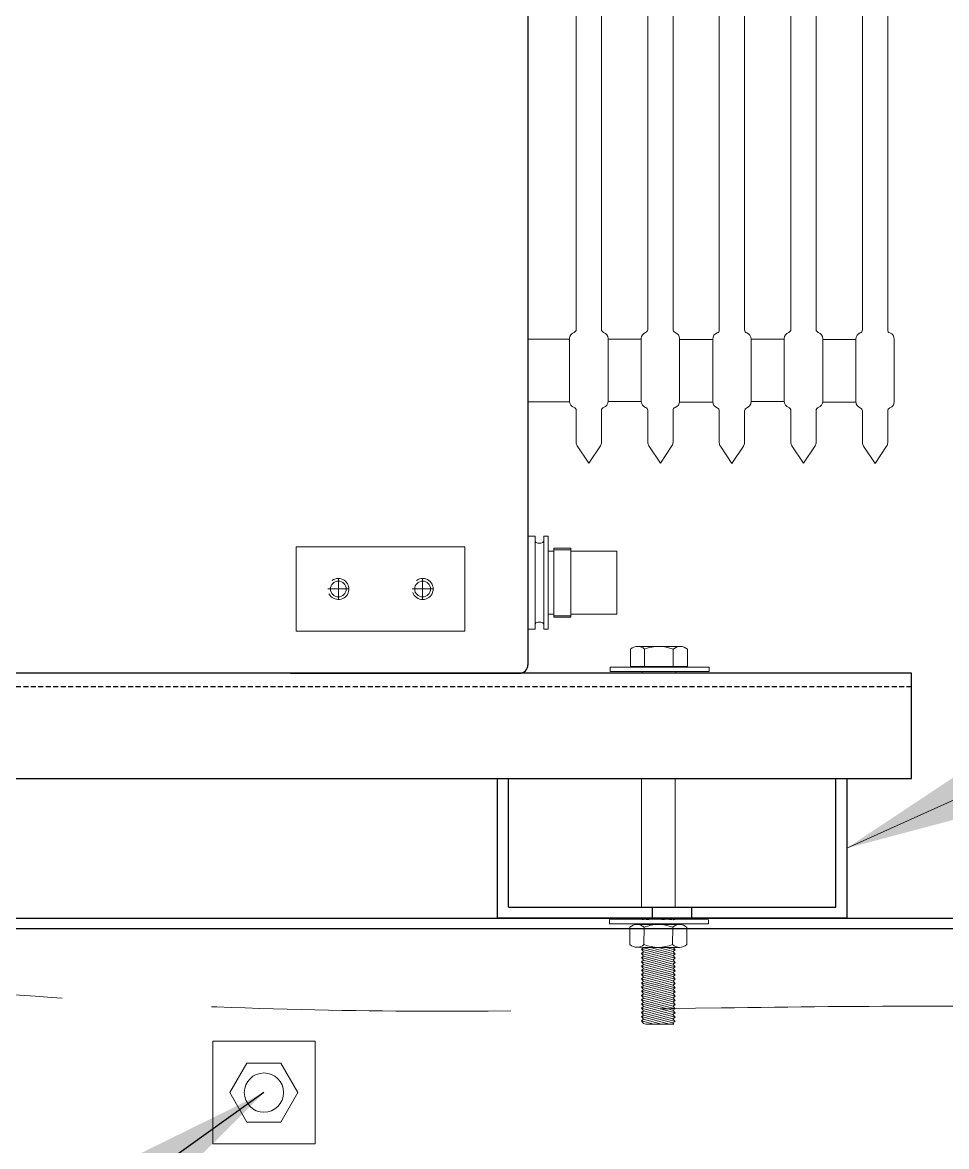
# Model space of a CAD drawing. Header units: millimetres. Extents: x -23083795 to 376618, y 113268 to 3804440.
# Drawn here: x 219582 to 220006, y 122295 to 122810 of the extents above; entities that cross this region are included whole.
import ezdxf

# ---------------------------------------------------------------- set-up
doc = ezdxf.new("R2010")
doc.units = ezdxf.units.MM
doc.header["$LTSCALE"] = 6
for name, pattern in [('CENTER', [50.8, 31.75, -6.35, 6.35, -6.35]), ('DASHED', [19.05, 12.7, -6.35]), ('DASHED2', [9.525, 6.35, -3.175]), ('HIDDEN', [9.525, 6.35, -3.175])]:
    doc.linetypes.add(name, pattern=pattern)
for name, color, linetype, lineweight in [('Duong day', 5, 'Continuous', 30), ('FRAME035', 2, 'Continuous', 13), ('Net manh', 4, 'Continuous', 13), ('Text', 7, 'Continuous', 13)]:
    doc.layers.add(name, color=color, linetype=linetype, lineweight=lineweight)
doc.layers.add('LOP1', color=7, linetype='Continuous')
doc.styles.add('VNI-HELVE', font='VHELVEN_0.TTF', dxfattribs={"width": 0.9})
doc.dimstyles.new('D50', dxfattribs={"dimtxt": 60, "dimasz": 75, "dimexe": 30, "dimexo": 50, "dimgap": 25, "dimtad": 1, "dimdec": 0, "dimdsep": 46, "dimtxsty": 'VNI-HELVE', "dimcen": 0, "dimclrd": 256, "dimclre": 256, "dimclrt": 7, "dimadec": 0, "dimazin": 0, "dimtfac": 1, "dimtdec": 0, "dimtmove": 1, "dimatfit": 3, "dimfxl": 1, "dimtolj": 1, "dimtzin": 0, "dimlwd": -1, "dimlwe": -1, "dimarcsym": 0})

msp = doc.modelspace()

# ---------------------------------------------------------------- linework, layer by layer
at = {"color": 7}
for p, q in [((219813.81007, 123362.72836, -1.36858), (219813.81007, 122516.00918, -1.36858)), ((219989.58482, 122512.15002, -1.36858), (219572.61266, 122512.15002, -1.36858)), ((219704.99308, 122512.15002, -1.36858), (219809.95091, 122512.15002, -1.36858)), ((219155.64051, 122463.91054, -1.36858), (219989.58482, 122463.91054, -1.36858))]:
    msp.add_line(p, q, dxfattribs=at)
at = {"color": 150, "lineweight": 9}
for p, q in [((219813.81007, 122553.63597, -1.36858), (219813.81007, 122575.01483, -1.36858)), ((219813.81007, 122575.01483, -1.36858), (219817.09912, 122575.01483, -1.36858)), ((219817.09912, 122575.01483, -1.36858), (219817.09912, 122553.63597, -1.36858)), ((219821.04599, 122553.63597, -1.36858), (219821.04599, 122575.01483, -1.36858)), ((219821.04599, 122575.01483, -1.36858), (219823.01942, 122575.01483, -1.36858)), ((219823.01942, 122575.01483, -1.36858), (219823.01942, 122553.63597, -1.36858)), ((219707.68321, 122531.44581, -1.36858), (219707.68321, 122570.03739, -1.36858)), ((219707.68321, 122570.03739, -1.36858), (219784.86638, 122570.03739, -1.36858)), ((219784.86638, 122570.03739, -1.36858), (219784.86638, 122531.44581, -1.36858)), ((219818.41474, 122571.72578, -1.36858), (219819.73037, 122571.72578, -1.36858)), ((219825.65067, 122568.10782, -1.36858), (219823.01942, 122568.10782, -1.36858)), ((219825.65067, 122553.63597, -1.36858), (219825.65067, 122569.42344, -1.36858)), ((219825.65067, 122569.42344, -1.36858), (219833.5444, 122569.42344, -1.36858)), ((219833.5444, 122568.76563, -1.36858), (219825.65067, 122568.76563, -1.36858)), ((219833.5444, 122569.42344, -1.36858), (219833.5444, 122553.63597, -1.36858)), ((219833.5444, 122568.10782, -1.36858), (219854.59435, 122568.10782, -1.36858)), ((219854.59435, 122568.10782, -1.36858), (219854.59435, 122553.63597, -1.36858)), ((219726.979, 122555.56555, -1.36858), (219726.979, 122545.91765, -1.36858)), ((219765.57059, 122555.56555, -1.36858), (219765.57059, 122545.91765, -1.36858)), ((219813.81007, 122553.63597, -1.36858), (219813.81007, 122532.25711, -1.36858)), ((219817.09912, 122532.25711, -1.36858), (219817.09912, 122553.63597, -1.36858)), ((219821.04599, 122553.63597, -1.36858), (219821.04599, 122532.25711, -1.36858)), ((219823.01942, 122532.25711, -1.36858), (219823.01942, 122553.63597, -1.36858)), ((219825.65067, 122553.63597, -1.36858), (219825.65067, 122537.84851, -1.36858)), ((219833.5444, 122537.84851, -1.36858), (219833.5444, 122553.63597, -1.36858)), ((219854.59435, 122539.16413, -1.36858), (219854.59435, 122553.63597, -1.36858)), ((219731.80295, 122550.7416, -1.36858), (219722.15505, 122550.7416, -1.36858)), ((219770.39453, 122550.7416, -1.36858), (219760.74664, 122550.7416, -1.36858)), ((219825.65067, 122539.16413, -1.36858), (219823.01942, 122539.16413, -1.36858)), ((219833.5444, 122538.50632, -1.36858), (219825.65067, 122538.50632, -1.36858)), ((219825.65067, 122537.84851, -1.36858), (219833.5444, 122537.84851, -1.36858)), ((219833.5444, 122539.16413, -1.36858), (219854.59435, 122539.16413, -1.36858)), ((219784.86638, 122531.44581, -1.36858), (219707.68321, 122531.44581, -1.36858)), ((219813.81007, 122532.25711, -1.36858), (219817.09912, 122532.25711, -1.36858)), ((219818.41474, 122535.54617, -1.36858), (219819.73037, 122535.54617, -1.36858)), ((219821.04599, 122532.25711, -1.36858), (219823.01942, 122532.25711, -1.36858))]:
    msp.add_line(p, q, dxfattribs=at)
at = {"color": 160, "lineweight": 9}
for p, q in [((219860.7985, 122515.25018, -1.36858), (219860.80661, 122523.12749, -1.36858)), ((219886.8478, 122515.22335, -1.36858), (219886.85591, 122523.10066, -1.36858)), ((219851.44556, 122512.95284, -1.36858), (219851.44755, 122514.88241, -1.36858)), ((219896.79065, 122512.90613, -1.36858), (219851.44556, 122512.95284, -1.36858)), ((219896.79264, 122514.83571, -1.36858), (219851.44755, 122514.88241, -1.36858)), ((219886.8478, 122515.22335, -1.36858), (219860.7985, 122515.25018, -1.36858)), ((219866.102, 122512.49564, -1.36858), (219866.1016, 122512.15002, -1.36858)), ((219866.10246, 122512.93774, -1.36858), (219866.102, 122512.49564, -1.36858)), ((219866.10484, 122515.24472, -1.36858), (219866.10445, 122514.86732, -1.36858)), ((219881.53863, 122512.47974, -1.36858), (219881.53824, 122512.15002, -1.36858)), ((219881.53908, 122512.92184, -1.36858), (219881.53863, 122512.47974, -1.36858)), ((219881.54146, 122515.22882, -1.36858), (219881.54107, 122514.85142, -1.36858)), ((219896.79065, 122512.90613, -1.36858), (219896.79264, 122514.83571, -1.36858)), ((219865.86224, 122463.91054, -1.36858), (219865.86224, 122404.91054, -1.36858)), ((219881.29886, 122463.91054, -1.36858), (219881.29886, 122404.91054, -1.36858)), ((219851.18008, 122397.27511, -1.36858), (219851.18206, 122399.20469, -1.36858)), ((219896.52516, 122397.2284, -1.36858), (219851.18008, 122397.27511, -1.36858)), ((219896.52715, 122399.15798, -1.36858), (219851.18206, 122399.20469, -1.36858)), ((219865.83691, 122397.20356, -1.36858), (219865.91408, 122397.25993, -1.36858)), ((219865.83691, 122397.20356, -1.36858), (219866.0055, 122396.98935, -1.36858)), ((219865.83691, 122397.20356, -1.36858), (219866.63549, 122396.9887, -1.36858)), ((219869.22695, 122397.25652, -1.36858), (219870.23613, 122396.98499, -1.36858)), ((219869.22695, 122397.25652, -1.36858), (219870.23613, 122396.98499, -1.36858)), ((219872.82759, 122397.25281, -1.36858), (219873.84604, 122396.97879, -1.36858)), ((219876.42823, 122397.2491, -1.36858), (219877.43742, 122396.97758, -1.36858)), ((219876.42823, 122397.2491, -1.36858), (219877.43742, 122396.97758, -1.36858)), ((219880.02887, 122397.24539, -1.36858), (219881.03806, 122396.97387, -1.36858)), ((219881.01056, 122397.24438, -1.36858), (219881.2236, 122396.97368, -1.36858)), ((219896.52516, 122397.2284, -1.36858), (219896.52715, 122399.15798, -1.36858)), ((219860.52089, 122387.8048, -1.36858), (219860.529, 122395.68211, -1.36858)), ((219886.57019, 122387.77796, -1.36858), (219886.57831, 122395.65527, -1.36858)), ((219865.82101, 122381.76694, -1.36858), (219866.78653, 122382.47222, -1.36858)), ((219865.82101, 122381.76694, -1.36858), (219866.78454, 122380.54264, -1.36858)), ((219865.82101, 122381.76694, -1.36858), (219881.25338, 122377.61481, -1.36858)), ((219865.823, 122383.69652, -1.36858), (219866.78852, 122384.4018, -1.36858)), ((219865.823, 122383.69652, -1.36858), (219866.78653, 122382.47222, -1.36858)), ((219865.823, 122383.69652, -1.36858), (219881.25537, 122379.54438, -1.36858)), ((219865.82499, 122385.62609, -1.36858), (219866.7905, 122386.33137, -1.36858)), ((219865.82499, 122385.62609, -1.36858), (219881.25735, 122381.47396, -1.36858)), ((219865.82499, 122385.62609, -1.36858), (219866.78852, 122384.4018, -1.36858)), ((219866.66915, 122386.48558, -1.36858), (219866.7905, 122386.33137, -1.36858)), ((219866.78653, 122382.47222, -1.36858), (219880.28985, 122378.8391, -1.36858)), ((219866.78653, 122382.47222, -1.36858), (219880.28985, 122378.8391, -1.36858)), ((219866.78852, 122384.4018, -1.36858), (219880.29184, 122380.76868, -1.36858)), ((219866.78852, 122384.4018, -1.36858), (219880.29184, 122380.76868, -1.36858)), ((219866.7905, 122386.33137, -1.36858), (219880.29382, 122382.69826, -1.36858)), ((219866.7905, 122386.33137, -1.36858), (219880.29382, 122382.69826, -1.36858)), ((219869.81628, 122386.48233, -1.36858), (219881.25934, 122383.40354, -1.36858)), ((219873.4151, 122386.47912, -1.36858), (219880.29581, 122384.62784, -1.36858)), ((219873.4151, 122386.47912, -1.36858), (219880.29581, 122384.62784, -1.36858)), ((219877.01757, 122386.47492, -1.36858), (219881.26133, 122385.33312, -1.36858)), ((219881.25934, 122383.40354, -1.36858), (219880.29382, 122382.69826, -1.36858)), ((219880.29382, 122382.69826, -1.36858), (219881.25735, 122381.47396, -1.36858)), ((219881.26133, 122385.33312, -1.36858), (219880.29581, 122384.62784, -1.36858)), ((219880.29581, 122384.62784, -1.36858), (219881.25934, 122383.40354, -1.36858)), ((219880.36544, 122386.47147, -1.36858), (219881.26133, 122385.33312, -1.36858)), ((219865.81505, 122375.9782, -1.36858), (219866.78057, 122376.68348, -1.36858)), ((219865.81704, 122377.90778, -1.36858), (219866.78255, 122378.61306, -1.36858)), ((219865.81704, 122377.90778, -1.36858), (219881.2494, 122373.75565, -1.36858)), ((219865.81704, 122377.90778, -1.36858), (219866.78057, 122376.68348, -1.36858)), ((219865.81903, 122379.83736, -1.36858), (219866.78454, 122380.54264, -1.36858)), ((219865.81903, 122379.83736, -1.36858), (219866.78255, 122378.61306, -1.36858)), ((219865.81903, 122379.83736, -1.36858), (219881.25139, 122375.68523, -1.36858)), ((219866.78057, 122376.68348, -1.36858), (219880.28389, 122373.05037, -1.36858)), ((219866.78057, 122376.68348, -1.36858), (219880.28389, 122373.05037, -1.36858)), ((219866.78255, 122378.61306, -1.36858), (219880.28587, 122374.97995, -1.36858)), ((219866.78255, 122378.61306, -1.36858), (219880.28587, 122374.97995, -1.36858)), ((219866.78454, 122380.54264, -1.36858), (219880.28786, 122376.90952, -1.36858)), ((219866.78454, 122380.54264, -1.36858), (219880.28786, 122376.90952, -1.36858)), ((219881.25338, 122377.61481, -1.36858), (219880.28786, 122376.90952, -1.36858)), ((219880.28786, 122376.90952, -1.36858), (219881.25139, 122375.68523, -1.36858)), ((219881.25537, 122379.54438, -1.36858), (219880.28985, 122378.8391, -1.36858)), ((219880.28985, 122378.8391, -1.36858), (219881.25338, 122377.61481, -1.36858)), ((219881.25735, 122381.47396, -1.36858), (219880.29184, 122380.76868, -1.36858)), ((219880.29184, 122380.76868, -1.36858), (219881.25537, 122379.54438, -1.36858)), ((219865.81107, 122372.11905, -1.36858), (219866.77659, 122372.82433, -1.36858)), ((219865.81107, 122372.11905, -1.36858), (219866.7746, 122370.89475, -1.36858)), ((219865.81107, 122372.11905, -1.36858), (219881.24344, 122367.96691, -1.36858)), ((219865.81306, 122374.04862, -1.36858), (219866.77858, 122374.75391, -1.36858)), ((219865.81306, 122374.04862, -1.36858), (219866.77659, 122372.82433, -1.36858)), ((219865.81306, 122374.04862, -1.36858), (219881.24543, 122369.89649, -1.36858)), ((219865.81505, 122375.9782, -1.36858), (219866.77858, 122374.75391, -1.36858)), ((219865.81505, 122375.9782, -1.36858), (219881.24741, 122371.82607, -1.36858)), ((219866.77659, 122372.82433, -1.36858), (219880.27991, 122369.19121, -1.36858)), ((219866.77659, 122372.82433, -1.36858), (219880.27991, 122369.19121, -1.36858)), ((219866.77858, 122374.75391, -1.36858), (219880.2819, 122371.12079, -1.36858)), ((219866.77858, 122374.75391, -1.36858), (219880.2819, 122371.12079, -1.36858)), ((219881.24741, 122371.82607, -1.36858), (219880.2819, 122371.12079, -1.36858)), ((219881.2494, 122373.75565, -1.36858), (219880.28389, 122373.05037, -1.36858)), ((219880.28389, 122373.05037, -1.36858), (219881.24741, 122371.82607, -1.36858)), ((219881.25139, 122375.68523, -1.36858), (219880.28587, 122374.97995, -1.36858)), ((219880.28587, 122374.97995, -1.36858), (219881.2494, 122373.75565, -1.36858)), ((219865.80511, 122366.33031, -1.36858), (219866.77063, 122367.03559, -1.36858)), ((219865.80511, 122366.33031, -1.36858), (219866.76864, 122365.10601, -1.36858)), ((219865.80511, 122366.33031, -1.36858), (219881.23748, 122362.17818, -1.36858)), ((219865.8071, 122368.25989, -1.36858), (219866.77262, 122368.96517, -1.36858)), ((219865.8071, 122368.25989, -1.36858), (219866.77063, 122367.03559, -1.36858)), ((219865.8071, 122368.25989, -1.36858), (219881.23946, 122364.10776, -1.36858)), ((219865.80909, 122370.18947, -1.36858), (219866.7746, 122370.89475, -1.36858)), ((219865.80909, 122370.18947, -1.36858), (219866.77262, 122368.96517, -1.36858)), ((219865.80909, 122370.18947, -1.36858), (219881.24145, 122366.03734, -1.36858)), ((219866.77063, 122367.03559, -1.36858), (219880.27395, 122363.40248, -1.36858)), ((219866.77063, 122367.03559, -1.36858), (219880.27395, 122363.40248, -1.36858)), ((219866.77262, 122368.96517, -1.36858), (219880.27594, 122365.33206, -1.36858)), ((219866.77262, 122368.96517, -1.36858), (219880.27594, 122365.33206, -1.36858)), ((219866.7746, 122370.89475, -1.36858), (219880.27792, 122367.26163, -1.36858)), ((219866.7746, 122370.89475, -1.36858), (219880.27792, 122367.26163, -1.36858)), ((219881.24344, 122367.96691, -1.36858), (219880.27792, 122367.26163, -1.36858)), ((219880.27792, 122367.26163, -1.36858), (219881.24145, 122366.03734, -1.36858)), ((219881.24543, 122369.89649, -1.36858), (219880.27991, 122369.19121, -1.36858)), ((219880.27991, 122369.19121, -1.36858), (219881.24344, 122367.96691, -1.36858)), ((219880.2819, 122371.12079, -1.36858), (219881.24543, 122369.89649, -1.36858)), ((219865.79915, 122360.54158, -1.36858), (219866.76467, 122361.24686, -1.36858)), ((219865.80114, 122362.47116, -1.36858), (219866.76665, 122363.17644, -1.36858)), ((219865.80114, 122362.47116, -1.36858), (219866.76467, 122361.24686, -1.36858)), ((219865.80114, 122362.47116, -1.36858), (219881.2335, 122358.31902, -1.36858)), ((219865.80312, 122364.40073, -1.36858), (219866.76864, 122365.10601, -1.36858)), ((219865.80312, 122364.40073, -1.36858), (219866.76665, 122363.17644, -1.36858)), ((219865.80312, 122364.40073, -1.36858), (219881.23549, 122360.2486, -1.36858)), ((219866.76467, 122361.24686, -1.36858), (219880.26798, 122357.61374, -1.36858)), ((219866.76467, 122361.24686, -1.36858), (219880.26798, 122357.61374, -1.36858)), ((219866.76665, 122363.17644, -1.36858), (219880.26997, 122359.54332, -1.36858)), ((219866.76665, 122363.17644, -1.36858), (219880.26997, 122359.54332, -1.36858)), ((219866.76864, 122365.10601, -1.36858), (219880.27196, 122361.4729, -1.36858)), ((219866.76864, 122365.10601, -1.36858), (219880.27196, 122361.4729, -1.36858)), ((219881.23748, 122362.17818, -1.36858), (219880.27196, 122361.4729, -1.36858)), ((219880.27196, 122361.4729, -1.36858), (219881.23549, 122360.2486, -1.36858)), ((219881.23946, 122364.10776, -1.36858), (219880.27395, 122363.40248, -1.36858)), ((219880.27395, 122363.40248, -1.36858), (219881.23748, 122362.17818, -1.36858)), ((219881.24145, 122366.03734, -1.36858), (219880.27594, 122365.33206, -1.36858)), ((219880.27594, 122365.33206, -1.36858), (219881.23946, 122364.10776, -1.36858)), ((219865.79517, 122356.68242, -1.36858), (219866.76069, 122357.3877, -1.36858)), ((219865.79517, 122356.68242, -1.36858), (219881.22754, 122352.53029, -1.36858)), ((219865.79517, 122356.68242, -1.36858), (219866.7587, 122355.45812, -1.36858)), ((219865.79716, 122358.612, -1.36858), (219866.76268, 122359.31728, -1.36858)), ((219865.79716, 122358.612, -1.36858), (219881.22953, 122354.45987, -1.36858)), ((219865.79716, 122358.612, -1.36858), (219866.76069, 122357.3877, -1.36858)), ((219865.79915, 122360.54158, -1.36858), (219866.76268, 122359.31728, -1.36858)), ((219865.79915, 122360.54158, -1.36858), (219881.23151, 122356.38945, -1.36858)), ((219866.76069, 122357.3877, -1.36858), (219880.26401, 122353.75459, -1.36858)), ((219866.76268, 122359.31728, -1.36858), (219880.266, 122355.68416, -1.36858)), ((219881.23151, 122356.38945, -1.36858), (219880.266, 122355.68416, -1.36858)), ((219881.2335, 122358.31902, -1.36858), (219880.26798, 122357.61374, -1.36858)), ((219880.26798, 122357.61374, -1.36858), (219881.23151, 122356.38945, -1.36858)), ((219881.23549, 122360.2486, -1.36858), (219880.26997, 122359.54332, -1.36858)), ((219880.26997, 122359.54332, -1.36858), (219881.2335, 122358.31902, -1.36858)), ((219865.7912, 122352.82326, -1.36858), (219866.75672, 122353.52855, -1.36858)), ((219865.7912, 122352.82326, -1.36858), (219871.45839, 122351.29849, -1.36858)), ((219865.7912, 122352.82326, -1.36858), (219866.75473, 122351.59897, -1.36858)), ((219865.79319, 122354.75284, -1.36858), (219866.7587, 122355.45812, -1.36858)), ((219865.79319, 122354.75284, -1.36858), (219878.65968, 122351.29107, -1.36858)), ((219865.79319, 122354.75284, -1.36858), (219866.75672, 122353.52855, -1.36858)), ((219866.75473, 122351.59897, -1.36858), (219867.85775, 122351.3022, -1.36858)), ((219866.75672, 122353.52855, -1.36858), (219875.05903, 122351.29478, -1.36858)), ((219866.7587, 122355.45812, -1.36858), (219880.26202, 122351.82501, -1.36858)), ((219880.68388, 122351.28898, -1.36858), (219867.85775, 122351.3022, -1.36858)), ((219881.22754, 122352.53029, -1.36858), (219880.26202, 122351.82501, -1.36858)), ((219880.26202, 122351.82501, -1.36858), (219880.68388, 122351.28898, -1.36858)), ((219881.22953, 122354.45987, -1.36858), (219880.26401, 122353.75459, -1.36858)), ((219880.26401, 122353.75459, -1.36858), (219881.22754, 122352.53029, -1.36858)), ((219880.266, 122355.68416, -1.36858), (219881.22953, 122354.45987, -1.36858))]:
    msp.add_line(p, q, dxfattribs=at)
at = {"color": 160, "linetype": 'Continuous', "lineweight": 9}
for p, q in [((219863.98598, 122524.4371, -1.36858), (219867.26819, 122524.43372, -1.36858)), ((219867.26819, 122524.43372, -1.36858), (219880.39704, 122524.4202, -1.36858)), ((219880.39704, 122524.4202, -1.36858), (219883.67925, 122524.41682, -1.36858)), ((219863.70837, 122396.99172, -1.36858), (219866.99058, 122396.98834, -1.36858)), ((219866.99058, 122396.98834, -1.36858), (219880.11943, 122396.97481, -1.36858)), ((219880.11943, 122396.97481, -1.36858), (219883.40164, 122396.97143, -1.36858)), ((219863.69755, 122386.48864, -1.36858), (219866.97976, 122386.48526, -1.36858)), ((219866.97976, 122386.48526, -1.36858), (219880.10861, 122386.47173, -1.36858)), ((219880.10861, 122386.47173, -1.36858), (219883.39082, 122386.46835, -1.36858))]:
    msp.add_line(p, q, dxfattribs=at)
at = {"color": 7, "linetype": 'CENTER', "ltscale": 3}
msp.add_line((219989.58482, 122463.91054, -1.36858), (219989.58482, 122512.15002, -1.36858), dxfattribs=at)
at = {"color": 140, "linetype": 'DASHED2', "ltscale": 0.06}
msp.add_line((219989.58482, 122505.86002, -1.36858), (219572.61266, 122505.86002, -1.36858), dxfattribs=at)
at = {"color": 2, "lineweight": -3, "ltscale": 30}
for p, q in [((219799.84107, 122463.91054, -1.36858), (219804.84107, 122463.91054, -1.36858)), ((219799.84107, 122399.91054, -1.36858), (219799.84107, 122463.91054, -1.36858)), ((219804.84107, 122404.91054, -1.36858), (219804.84107, 122463.91054, -1.36858)), ((219954.84107, 122463.91054, -1.36858), (219959.84107, 122463.91054, -1.36858)), ((219954.84107, 122404.91054, -1.36858), (219954.84107, 122463.91054, -1.36858)), ((219959.84107, 122463.91054, -1.36858), (219959.84107, 122399.91054, -1.36858)), ((219804.84107, 122404.91054, -1.36858), (219954.84107, 122404.91054, -1.36858)), ((219959.84107, 122399.91054, -1.36858), (219799.84107, 122399.91054, -1.36858))]:
    msp.add_line(p, q, dxfattribs=at)
at = {"color": 3, "linetype": 'HIDDEN', "ltscale": 0.2}
for p, q in [((219870.84107, 122399.91054, -1.36858), (219870.84107, 122404.91054, -1.36858)), ((219888.84107, 122399.91054, -1.36858), (219888.84107, 122404.91054, -1.36858))]:
    msp.add_line(p, q, dxfattribs=at)
at = {"color": 160, "linetype": 'DASHED', "lineweight": 9, "ltscale": 0.2}
for p, q in [((219865.99279, 122399.91054, -1.36858), (219866.5293, 122399.22882, -1.36858)), ((219866.6589, 122399.91054, -1.36858), (219869.20289, 122399.22607, -1.36858))]:
    msp.add_line(p, q, dxfattribs=at)
at = {"color": 150, "linetype": 'DASHED', "lineweight": 9, "ltscale": 0.2}
for p, q in [((219873.83261, 122399.91054, -1.36858), (219876.40417, 122399.21865, -1.36858)), ((219877.41947, 122399.91054, -1.36858), (219880.28467, 122399.13965, -1.36858)), ((219877.41947, 122399.91054, -1.36858), (219880.28467, 122399.13965, -1.36858)), ((219881.00633, 122399.91054, -1.36858), (219881.25019, 122399.84493, -1.36858)), ((219881.19855, 122399.91054, -1.36858), (219881.25019, 122399.84493, -1.36858))]:
    msp.add_line(p, q, dxfattribs=at)
at = {"color": 160, "linetype": 'DASHED', "lineweight": 9}
msp.add_line((219881.25019, 122399.84493, -1.36858), (219880.28467, 122399.13965, -1.36858), dxfattribs=at)
at = {"color": 4, "lineweight": -3, "ltscale": 30}
msp.add_line((220557.9887, 122394.91054, -1.36858), (219057.90117, 122394.91054, -1.36858), dxfattribs=at)
at = {"color": 4, "lineweight": -3, "ltscale": 30, "elevation": -1.36858}
msp.add_lwpolyline([(219057.90117, 122399.91054), (220557.9887, 122399.91054)], dxfattribs=at)
at = {"color": 150, "lineweight": 9}
for centre in [(219726.979, 122550.7416, -1.36858), (219765.57059, 122550.7416, -1.36858)]:
    msp.add_circle(centre, 3.61796, dxfattribs=at)
for centre, radius, start, end in [((219818.41474, 122573.0414, -1.36858), 1.31562, 180, 270), ((219819.73037, 122573.0414, -1.36858), 1.31562, 270, 360), ((219726.979, 122550.7416, -1.36858), 4.82395, 206.9923875, 126.3491468), ((219765.57059, 122550.7416, -1.36858), 4.82395, 199.690814, 124.9591629), ((219818.41474, 122534.23054, -1.36858), 1.31562, 90, 180), ((219819.73037, 122534.23054, -1.36858), 1.31562, 0, 90)]:
    msp.add_arc(centre, radius, start, end, dxfattribs=at)
at = {"color": 160, "lineweight": 9}
for centre, radius, start, end in [((219864.03331, 122519.80706, -1.36858), 4.63, 45.7022558, 134.1797071), ((219873.81503, 122507.35946, -1.36858), 17.06751, 67.3211165, 112.5608464), ((219883.62238, 122519.78688, -1.36858), 4.63, 45.7022558, 134.1797071), ((219863.7557, 122392.36167, -1.36858), 4.63, 45.7022558, 134.1797071), ((219873.53743, 122379.91407, -1.36858), 17.06751, 67.3211165, 112.5608464), ((219883.34478, 122392.34149, -1.36858), 4.63, 45.7022558, 134.1797071), ((219863.75442, 122391.11858, -1.36858), 4.63, 225.7022558, 314.1797071), ((219873.56177, 122403.546, -1.36858), 17.06751, 247.3211165, 292.5608464), ((219883.34349, 122391.0984, -1.36858), 4.63, 225.7022558, 314.1797071)]:
    msp.add_arc(centre, radius, start, end, dxfattribs=at)
at = {"color": 7}
msp.add_arc((219809.95091, 122516.00918, -1.36858), 3.85916, 270, 0, dxfattribs=at)
at = {"layer": 'Duong day', "linetype": 'DASHED', "lineweight": 20, "ltscale": 1.8}
msp.add_spline([(220505.77733, 118261.38265, -1.36858), (220434.54311, 118336.84057, -1.36858), (220416.01025, 118744.71743), (220447.69554, 119477.2807), (220433.60791, 120498.81973), (220424.8126, 121908.23234), (220407.21846, 122255.28182), (220383.83809, 122365.1822, -1.36858), (220282.88065, 122370.26522), (220154.31498, 122360.96568), (219951.30673, 122359.29822), (219543.20356, 122367.95354), (219352.40117, 122441.13066, -1.36858), (219382.52598, 122547.26113, -1.36858)], degree=3, dxfattribs=at)
at = {"layer": 'FRAME035', "color": 160, "lineweight": 9}
for p, q in [((219835.93297, 122669.73208, -1.36858), (219835.93297, 123177.00638, -1.36858)), ((219847.51044, 122669.73208, -1.36858), (219847.51044, 123177.03129, -1.36858)), ((219868.70751, 122669.73208, -1.36858), (219868.70751, 123177.05621, -1.36858)), ((219880.28499, 122669.73208, -1.36858), (219880.28499, 123177.08113, -1.36858)), ((219901.48867, 122669.53214, -1.36858), (219901.48867, 123176.85627, -1.36858)), ((219913.06615, 122669.53214, -1.36858), (219913.06615, 123176.88119, -1.36858)), ((219934.26321, 122669.73208, -1.36858), (219934.26321, 123177.05621, -1.36858)), ((219945.84069, 122669.73208, -1.36858), (219945.84069, 123177.08113, -1.36858)), ((219967.04437, 122669.53214, -1.36858), (219967.04437, 123176.85627, -1.36858)), ((219978.62185, 122669.53214, -1.36858), (219978.62185, 123176.88119, -1.36858)), ((219832.90901, 122665.26579, -1.36858), (219813.81007, 122665.24648, -1.36858)), ((219832.90901, 122651.15937, -1.36858), (219832.90901, 122665.50162, -1.36858)), ((219850.5344, 122651.15937, -1.36858), (219850.5344, 122665.50162, -1.36858)), ((219865.68356, 122665.31296, -1.36858), (219850.5344, 122665.3017, -1.36858)), ((219865.68356, 122651.15937, -1.36858), (219865.68356, 122665.50162, -1.36858)), ((219883.30894, 122651.15937, -1.36858), (219883.30894, 122665.50162, -1.36858)), ((219898.46472, 122665.11302, -1.36858), (219883.31556, 122665.10176, -1.36858)), ((219898.46472, 122650.95943, -1.36858), (219898.46472, 122665.30168, -1.36858)), ((219931.23926, 122665.31296, -1.36858), (219916.0901, 122665.3017, -1.36858)), ((219916.0901, 122650.95943, -1.36858), (219916.0901, 122665.30168, -1.36858)), ((219931.23926, 122651.15937, -1.36858), (219931.23926, 122665.50162, -1.36858)), ((219948.86465, 122651.15937, -1.36858), (219948.86465, 122665.50162, -1.36858)), ((219964.02042, 122665.11302, -1.36858), (219948.87126, 122665.10176, -1.36858)), ((219964.02042, 122650.95943, -1.36858), (219964.02042, 122665.30168, -1.36858)), ((219981.64581, 122650.95943, -1.36858), (219981.64581, 122665.30168, -1.36858)), ((219832.90901, 122651.15937, -1.36858), (219832.90901, 122636.81711, -1.36858)), ((219850.5344, 122651.15937, -1.36858), (219850.5344, 122636.81711, -1.36858)), ((219865.68356, 122651.15937, -1.36858), (219865.68356, 122636.81711, -1.36858)), ((219883.30894, 122651.15937, -1.36858), (219883.30894, 122636.81711, -1.36858)), ((219898.46472, 122650.95943, -1.36858), (219898.46472, 122636.61717, -1.36858)), ((219916.0901, 122650.95943, -1.36858), (219916.0901, 122636.61717, -1.36858)), ((219931.23926, 122651.15937, -1.36858), (219931.23926, 122636.81711, -1.36858)), ((219948.86465, 122651.15937, -1.36858), (219948.86465, 122636.81711, -1.36858)), ((219964.02042, 122650.95943, -1.36858), (219964.02042, 122636.61717, -1.36858)), ((219981.64581, 122650.95943, -1.36858), (219981.64581, 122636.61717, -1.36858)), ((219832.91822, 122636.5813, -1.36858), (219813.81007, 122636.56197, -1.36858)), ((219865.68945, 122636.62846, -1.36858), (219850.52778, 122636.61717, -1.36858)), ((219898.47061, 122636.42852, -1.36858), (219883.30894, 122636.41723, -1.36858)), ((219931.24515, 122636.62846, -1.36858), (219916.08349, 122636.61717, -1.36858)), ((219964.02631, 122636.42852, -1.36858), (219948.86465, 122636.41723, -1.36858)), ((219835.93297, 122632.58665, -1.36858), (219835.93297, 122617.98959, -1.36858)), ((219847.51044, 122632.58665, -1.36858), (219847.51044, 122617.98959, -1.36858)), ((219868.70751, 122632.58665, -1.36858), (219868.70751, 122617.98959, -1.36858)), ((219880.28499, 122632.58665, -1.36858), (219880.28499, 122617.98959, -1.36858)), ((219901.48867, 122632.38671, -1.36858), (219901.48867, 122617.78965, -1.36858)), ((219913.06615, 122632.38671, -1.36858), (219913.06615, 122617.78965, -1.36858)), ((219934.26321, 122632.58665, -1.36858), (219934.26321, 122617.98959, -1.36858)), ((219945.84069, 122632.58665, -1.36858), (219945.84069, 122617.98959, -1.36858)), ((219967.04437, 122632.38671, -1.36858), (219967.04437, 122617.78965, -1.36858)), ((219978.62185, 122632.38671, -1.36858), (219978.62185, 122617.78965, -1.36858)), ((219841.72171, 122608.43014, -1.36858), (219836.41908, 122616.38409, -1.36858)), ((219841.72171, 122608.43014, -1.36858), (219847.02434, 122616.38409, -1.36858)), ((219874.49625, 122608.43014, -1.36858), (219869.19362, 122616.38409, -1.36858)), ((219874.49625, 122608.43014, -1.36858), (219879.79888, 122616.38409, -1.36858)), ((219907.27741, 122608.2302, -1.36858), (219901.97478, 122616.18415, -1.36858)), ((219907.27741, 122608.2302, -1.36858), (219912.58004, 122616.18415, -1.36858)), ((219940.05195, 122608.43014, -1.36858), (219934.74932, 122616.38409, -1.36858)), ((219940.05195, 122608.43014, -1.36858), (219945.35458, 122616.38409, -1.36858)), ((219972.83311, 122608.2302, -1.36858), (219967.53048, 122616.18415, -1.36858)), ((219972.83311, 122608.2302, -1.36858), (219978.13574, 122616.18415, -1.36858))]:
    msp.add_line(p, q, dxfattribs=at)
for centre, radius, start, end in [((219835.93297, 122665.50162, -1.36858), 3.02396, 108.8851586, 180), ((219834.48578, 122669.73208, -1.36858), 1.44718, 288.8851586, 0), ((219848.95763, 122669.73208, -1.36858), 1.44718, 180, 251.1148414), ((219847.51044, 122665.50162, -1.36858), 3.02396, 0, 71.1148414), ((219868.70751, 122665.50162, -1.36858), 3.02396, 108.8851586, 180), ((219867.26033, 122669.73208, -1.36858), 1.44718, 288.8851586, 0), ((219881.73217, 122669.73208, -1.36858), 1.44718, 180, 251.1148414), ((219880.28499, 122665.50162, -1.36858), 3.02396, 0, 71.1148414), ((219901.48867, 122665.30168, -1.36858), 3.02396, 108.8851586, 180), ((219900.04149, 122669.53214, -1.36858), 1.44718, 288.8851586, 0), ((219914.51333, 122669.53214, -1.36858), 1.44718, 180, 251.1148414), ((219913.06615, 122665.30168, -1.36858), 3.02396, 0, 71.1148414), ((219934.26321, 122665.50162, -1.36858), 3.02396, 108.8851586, 180), ((219932.81603, 122669.73208, -1.36858), 1.44718, 288.8851586, 0), ((219947.28787, 122669.73208, -1.36858), 1.44718, 180, 251.1148414), ((219945.84069, 122665.50162, -1.36858), 3.02396, 0, 71.1148414), ((219967.04437, 122665.30168, -1.36858), 3.02396, 108.8851586, 180), ((219965.59719, 122669.53214, -1.36858), 1.44718, 288.8851586, 0), ((219980.06903, 122669.53214, -1.36858), 1.44718, 180, 251.1148414), ((219978.62185, 122665.30168, -1.36858), 3.02396, 0, 71.1148414), ((219835.93297, 122636.81711, -1.36858), 3.02396, 180, 251.1148414), ((219847.51044, 122636.81711, -1.36858), 3.02396, 288.8851586, 0), ((219868.70751, 122636.81711, -1.36858), 3.02396, 180, 251.1148414), ((219880.28499, 122636.81711, -1.36858), 3.02396, 288.8851586, 0), ((219901.48867, 122636.61717, -1.36858), 3.02396, 180, 251.1148414), ((219913.06615, 122636.61717, -1.36858), 3.02396, 288.8851586, 0), ((219934.26321, 122636.81711, -1.36858), 3.02396, 180, 251.1148414), ((219945.84069, 122636.81711, -1.36858), 3.02396, 288.8851586, 0), ((219967.04437, 122636.61717, -1.36858), 3.02396, 180, 251.1148414), ((219978.62185, 122636.61717, -1.36858), 3.02396, 288.8851586, 0), ((219834.48578, 122632.58665, -1.36858), 1.44718, 0, 71.1148414), ((219848.95763, 122632.58665, -1.36858), 1.44718, 108.8851586, 180), ((219867.26033, 122632.58665, -1.36858), 1.44718, 0, 71.1148414), ((219881.73217, 122632.58665, -1.36858), 1.44718, 108.8851586, 180), ((219900.04149, 122632.38671, -1.36858), 1.44718, 0, 71.1148414), ((219914.51333, 122632.38671, -1.36858), 1.44718, 108.8851586, 180), ((219932.81603, 122632.58665, -1.36858), 1.44718, 0, 71.1148414), ((219947.28787, 122632.58665, -1.36858), 1.44718, 108.8851586, 180), ((219965.59719, 122632.38671, -1.36858), 1.44718, 0, 71.1148414), ((219980.06903, 122632.38671, -1.36858), 1.44718, 108.8851586, 180), ((219838.82734, 122617.98959, -1.36858), 2.89437, 180, 213.6900675), ((219844.61607, 122617.98959, -1.36858), 2.89437, 326.3099325, 0), ((219871.60188, 122617.98959, -1.36858), 2.89437, 180, 213.6900675), ((219877.39062, 122617.98959, -1.36858), 2.89437, 326.3099325, 0), ((219904.38304, 122617.78965, -1.36858), 2.89437, 180, 213.6900675), ((219910.17178, 122617.78965, -1.36858), 2.89437, 326.3099325, 0), ((219937.15758, 122617.98959, -1.36858), 2.89437, 180, 213.6900675), ((219942.94632, 122617.98959, -1.36858), 2.89437, 326.3099325, 0), ((219969.93874, 122617.78965, -1.36858), 2.89437, 180, 213.6900675), ((219975.72748, 122617.78965, -1.36858), 2.89437, 326.3099325, 0)]:
    msp.add_arc(centre, radius, start, end, dxfattribs=at)
at = {"layer": 'LOP1', "color": 160, "linetype": 'Continuous', "lineweight": 9}
for p, q in [((219867.25872, 122515.24353, -1.36858), (219867.26684, 122523.12084, -1.36858)), ((219880.38757, 122515.23, -1.36858), (219880.39569, 122523.10731, -1.36858)), ((219866.98111, 122387.79814, -1.36858), (219866.98923, 122395.67545, -1.36858)), ((219880.10996, 122387.78462, -1.36858), (219880.11808, 122395.66193, -1.36858))]:
    msp.add_line(p, q, dxfattribs=at)
at = {"layer": 'Net manh', "ltscale": 10, "elevation": -1.36858}
for points in [[(219669.40117, 122296.41054), (219716.40117, 122296.41054), (219716.40117, 122343.41054), (219669.40117, 122343.41054)], [(219685.10694, 122333.41054), (219677.31271, 122319.91054), (219685.10694, 122306.41054), (219700.6954, 122306.41054), (219708.48963, 122319.91054), (219700.6954, 122333.41054)]]:
    msp.add_lwpolyline(points, close=True, dxfattribs=at)
at = {"layer": 'Net manh', "ltscale": 10}
msp.add_circle((219692.90117, 122319.91054, -1.36858), 9, dxfattribs=at)

# ---------------------------------------------------------------- leaders
at = {"lineweight": 5}
msp.add_leader([(219692.90117, 122319.91054, -1.36858), (218997.44661, 121822.66966, -1.36858), (218251.16359, 121822.66966, -1.36858)], dimstyle='D50', override={"dimtad": 0}, dxfattribs=at)
at = {"layer": 'Text'}
msp.add_leader([(219959.84107, 122431.91054, -1.36858), (220513.08489, 122680.93555, -1.36858), (220643.55704, 122680.83747, -1.36858)], dimstyle='D50', override={"dimasz": 60, "dimclrd": 6}, dxfattribs=at)

doc.saveas('drawing.dxf')
